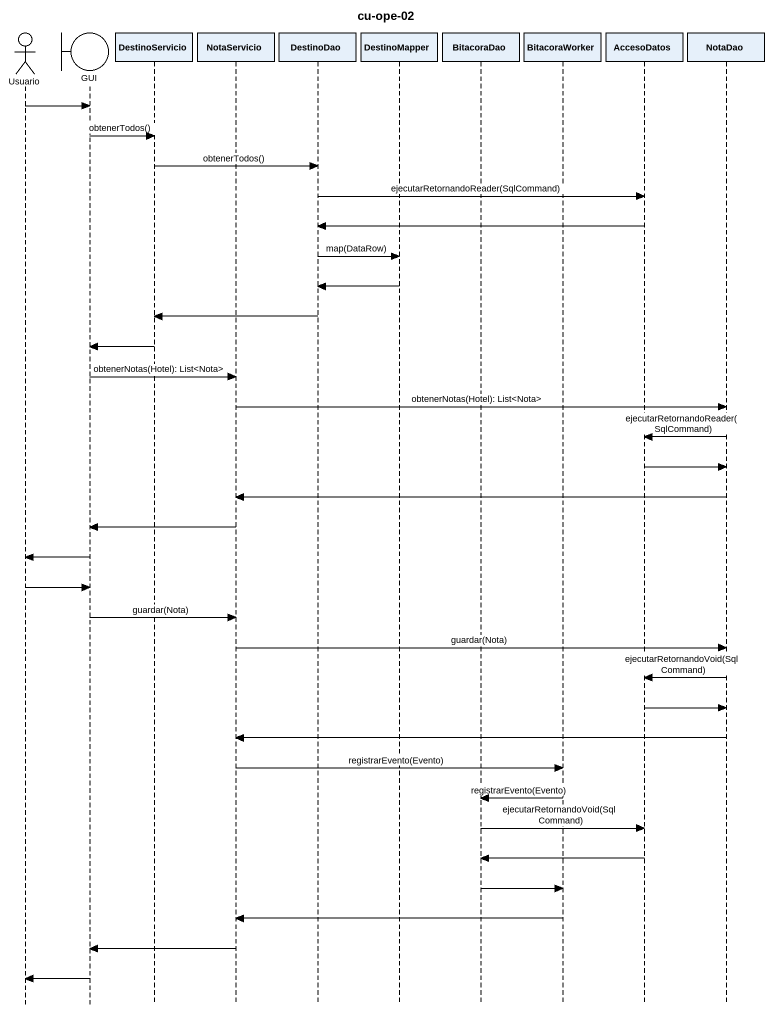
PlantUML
@startuml
title cu-ope-02
hide footbox
actor Usuario
boundary GUI
participant DestinoServicio
participant NotaServicio
participant DestinoDao
participant DestinoMapper
participant BitacoraDao
participant BitacoraWorker
participant AccesoDatos
participant NotaDao

Usuario -> GUI
GUI -> DestinoServicio : obtenerTodos()
DestinoServicio -> DestinoDao : obtenerTodos()
DestinoDao -> AccesoDatos : ejecutarRetornandoReader(SqlCommand)
AccesoDatos -> DestinoDao
DestinoDao -> DestinoMapper : map(DataRow)
DestinoMapper -> DestinoDao
DestinoDao -> DestinoServicio
DestinoServicio -> GUI
GUI -> NotaServicio : obtenerNotas(Hotel): List<Nota>
NotaServicio -> NotaDao : obtenerNotas(Hotel): List<Nota>
NotaDao -> AccesoDatos : ejecutarRetornandoReader(SqlCommand)
AccesoDatos -> NotaDao
NotaDao -> NotaServicio
NotaServicio -> GUI
GUI -> Usuario
Usuario -> GUI
GUI -> NotaServicio : guardar(Nota)
NotaServicio -> NotaDao : guardar(Nota)
NotaDao -> AccesoDatos : ejecutarRetornandoVoid(SqlCommand)
AccesoDatos -> NotaDao
NotaDao -> NotaServicio
NotaServicio -> BitacoraWorker : registrarEvento(Evento)
BitacoraWorker -> BitacoraDao : registrarEvento(Evento)
BitacoraDao -> AccesoDatos : ejecutarRetornandoVoid(SqlCommand)
AccesoDatos -> BitacoraDao
BitacoraDao -> BitacoraWorker
BitacoraWorker -> NotaServicio
NotaServicio -> GUI
GUI -> Usuario
@enduml
